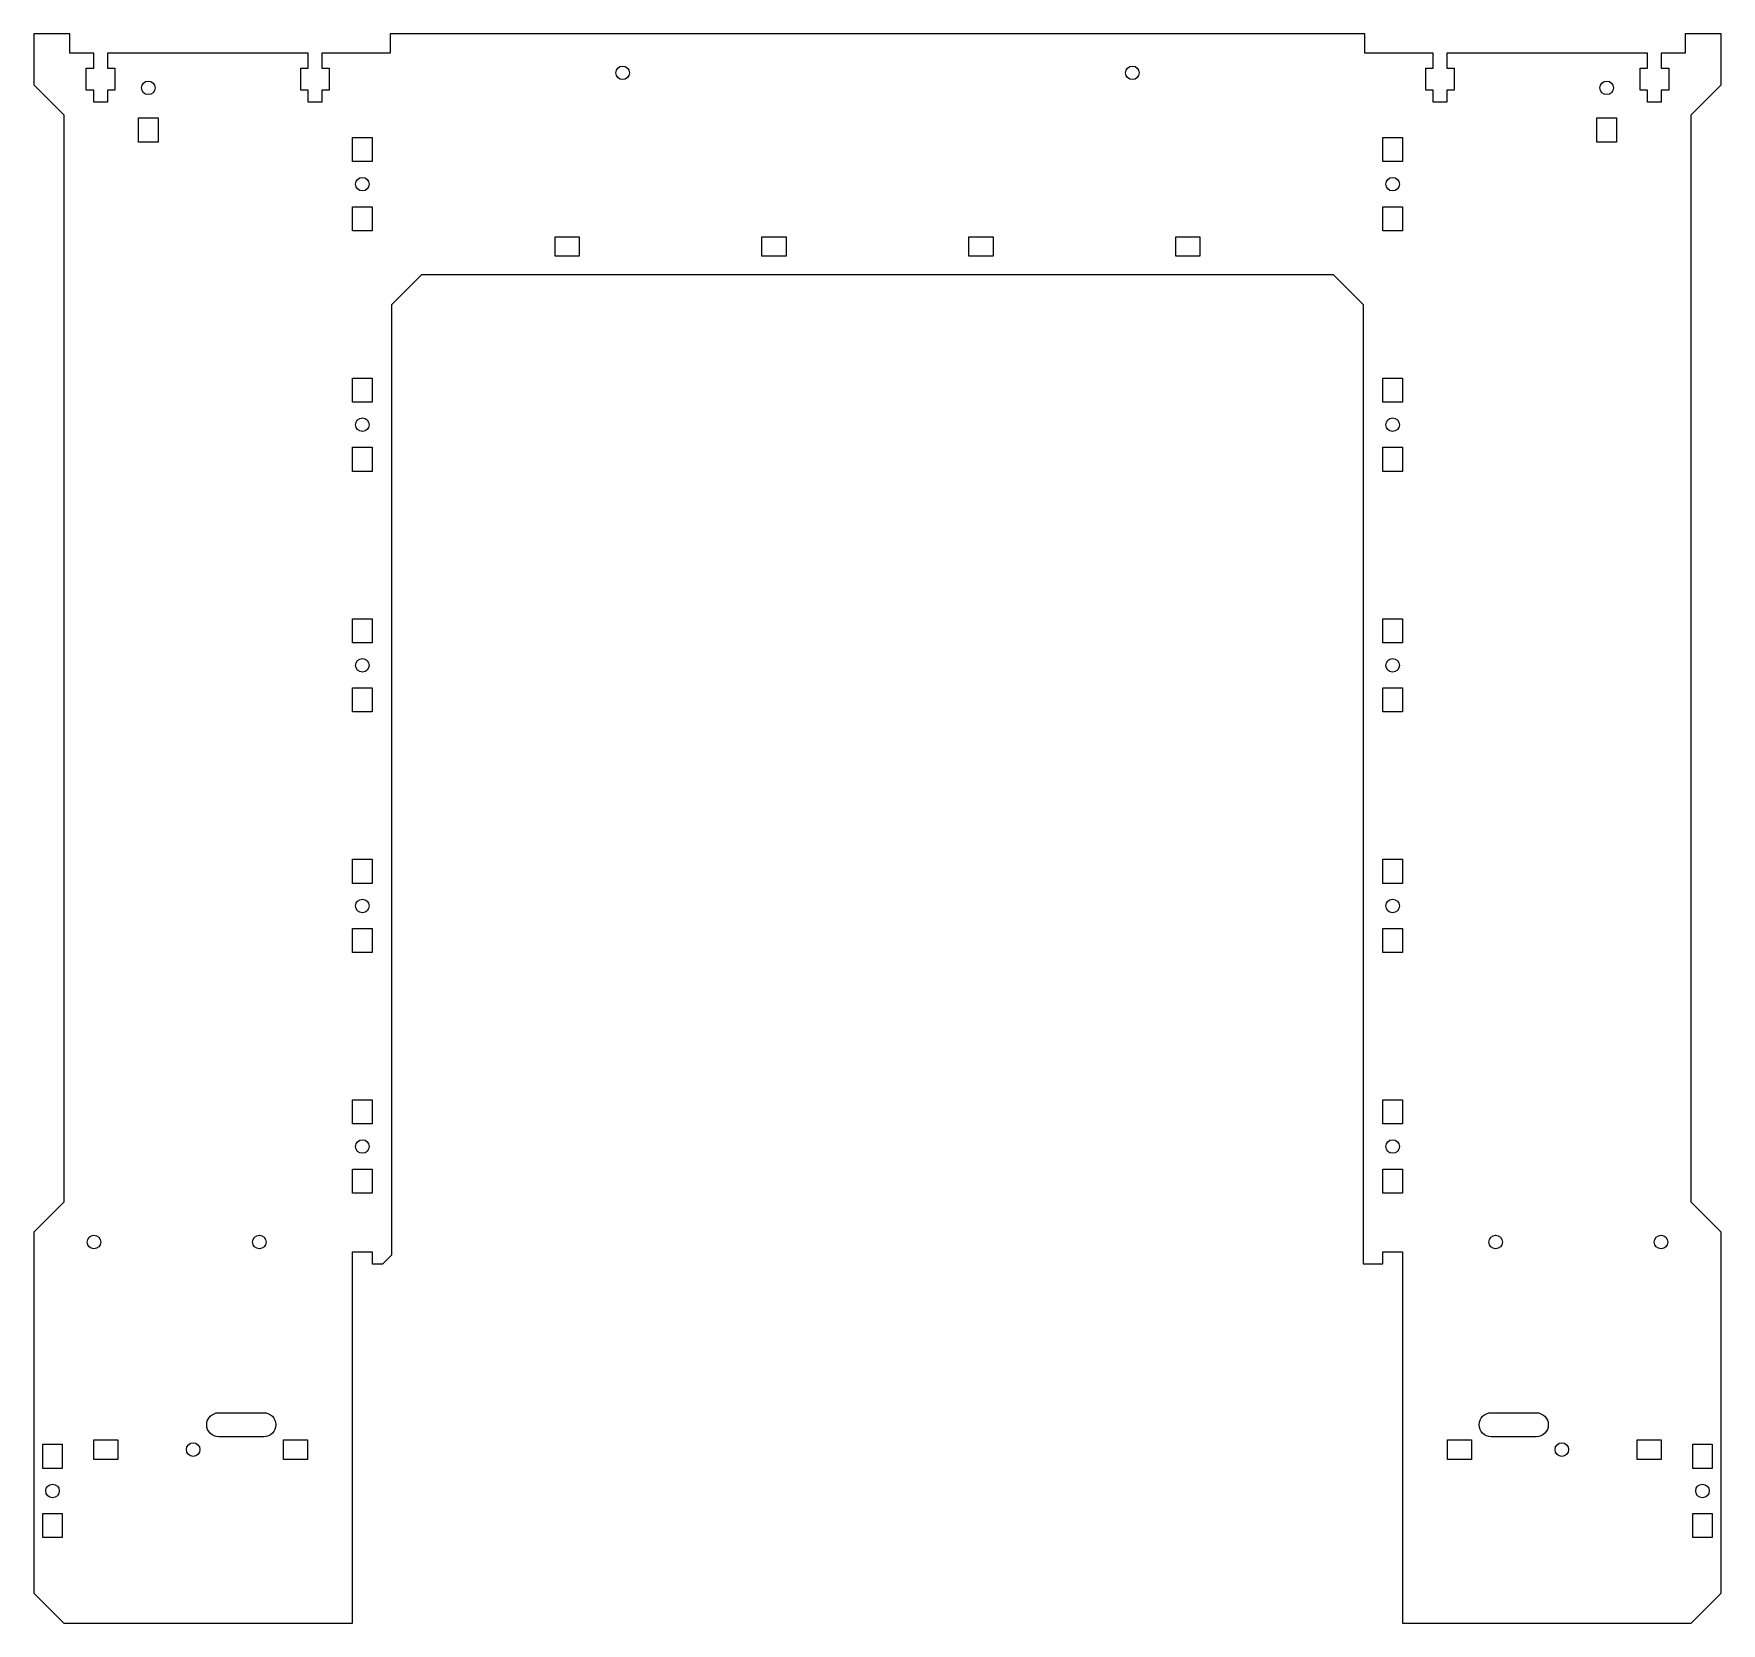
# Model space of a CAD drawing. Header units: millimetres. Extents: x 0 to 561, y 0 to 529.
import ezdxf

# ---------------------------------------------------------------- set-up
doc = ezdxf.new("R2010")
doc.units = ezdxf.units.MM

msp = doc.modelspace()

# ---------------------------------------------------------------- linework, layer by layer
for points in [[(95.75, 522), (95.75, 517), (98.25, 517), (98.25, 509.7), (95.75, 509.7), (95.75, 505.7), (91.25, 505.7), (91.25, 509.7), (88.75, 509.7), (88.75, 517), (91.25, 517), (91.25, 522), (24.467, 522), (24.467, 517), (26.967, 517), (26.967, 509.7), (24.467, 509.7), (24.467, 505.7), (19.967, 505.7), (19.967, 509.7), (17.467, 509.7), (17.467, 517), (19.967, 517), (19.967, 522), (12, 522), (12, 528.5), (0, 528.5), (0, 511.5), (10, 501.5), (10, 140), (0, 130), (0, 10), (10, 0), (106, 0), (106, 123.5), (112.5, 123.5), (112.5, 119.5), (116, 119.5), (119, 122.5), (119, 438.5), (129, 448.5), (432, 448.5), (442, 438.5), (442, 119.5), (448.5, 119.5), (448.5, 123.5), (455, 123.5), (455, 0), (551, 0), (561, 10), (561, 130), (551, 140), (551, 501.5), (561, 511.5), (561, 528.5), (549, 528.5), (549, 522), (541.033, 522), (541.033, 517), (543.533, 517), (543.533, 509.7), (541.033, 509.7), (541.033, 505.7), (536.533, 505.7), (536.533, 509.7), (534.033, 509.7), (534.033, 517), (536.533, 517), (536.533, 522), (469.75, 522), (469.75, 517), (472.25, 517), (472.25, 509.7), (469.75, 509.7), (469.75, 505.7), (465.25, 505.7), (465.25, 509.7), (462.75, 509.7), (462.75, 517), (465.25, 517), (465.25, 522), (442.5, 522), (442.5, 528.5), (118.5, 528.5), (118.5, 522)], [(34.828, 492.5), (34.828, 500.5), (41.328, 500.5), (41.328, 492.5)], [(526.172, 500.5), (526.172, 492.5), (519.672, 492.5), (519.672, 500.5)], [(106, 486), (106, 494), (112.5, 494), (112.5, 486)], [(448.5, 486), (448.5, 494), (455, 494), (455, 486)], [(106, 463), (106, 471), (112.5, 471), (112.5, 463)], [(455, 471), (455, 463), (448.5, 463), (448.5, 471)], [(173.3, 454.5), (173.3, 461), (181.3, 461), (181.3, 454.5)], [(242.1, 454.5), (242.1, 461), (250.1, 461), (250.1, 454.5)], [(310.9, 454.5), (310.9, 461), (318.9, 461), (318.9, 454.5)], [(379.7, 454.5), (379.7, 461), (387.7, 461), (387.7, 454.5)], [(112.5, 414), (112.5, 406), (106, 406), (106, 414)], [(448.5, 406), (448.5, 414), (455, 414), (455, 406)], [(112.5, 391), (112.5, 383), (106, 383), (106, 391)], [(448.5, 383), (448.5, 391), (455, 391), (455, 383)], [(112.5, 334), (112.5, 326), (106, 326), (106, 334)], [(448.5, 326), (448.5, 334), (455, 334), (455, 326)], [(112.5, 311), (112.5, 303), (106, 303), (106, 311)], [(448.5, 303), (448.5, 311), (455, 311), (455, 303)], [(112.5, 254), (112.5, 246), (106, 246), (106, 254)], [(448.5, 246), (448.5, 254), (455, 254), (455, 246)], [(112.5, 231), (112.5, 223), (106, 223), (106, 231)], [(448.5, 223), (448.5, 231), (455, 231), (455, 223)], [(112.5, 174), (112.5, 166), (106, 166), (106, 174)], [(448.5, 166), (448.5, 174), (455, 174), (455, 166)], [(112.5, 151), (112.5, 143), (106, 143), (106, 151)], [(448.5, 143), (448.5, 151), (455, 151), (455, 143)], [(3, 51.5), (3, 59.5), (9.5, 59.5), (9.5, 51.5)], [(20, 54.5), (20, 61), (28, 61), (28, 54.5)], [(83, 54.5), (83, 61), (91, 61), (91, 54.5)], [(478, 61), (478, 54.5), (470, 54.5), (470, 61)], [(541, 61), (541, 54.5), (533, 54.5), (533, 61)], [(551.5, 51.5), (551.5, 59.5), (558, 59.5), (558, 51.5)], [(3, 28.5), (3, 36.5), (9.5, 36.5), (9.5, 28.5)], [(551.5, 28.5), (551.5, 36.5), (558, 36.5), (558, 28.5)]]:
    msp.add_lwpolyline(points, close=True)
for points in [[(76.5, 70, -1), (76.5, 62), (61.5, 62, -1), (61.5, 70)], [(484.5, 62, -1), (484.5, 70), (499.5, 70, -1), (499.5, 62)]]:
    msp.add_lwpolyline(points, format="xyb", close=True)
for centre in [(195.75, 515.5), (365.25, 515.5), (38.078, 510.5), (522.922, 510.5), (109.25, 478.5), (451.75, 478.5), (109.25, 398.5), (451.75, 398.5), (109.25, 318.5), (451.75, 318.5), (109.25, 238.5), (451.75, 238.5), (109.25, 158.5), (451.75, 158.5), (20, 126.75), (75, 126.75), (486, 126.75), (541, 126.75), (53, 57.75), (508, 57.75), (6.25, 44), (554.75, 44)]:
    msp.add_circle(centre, 2.25)

doc.saveas('drawing.dxf')
